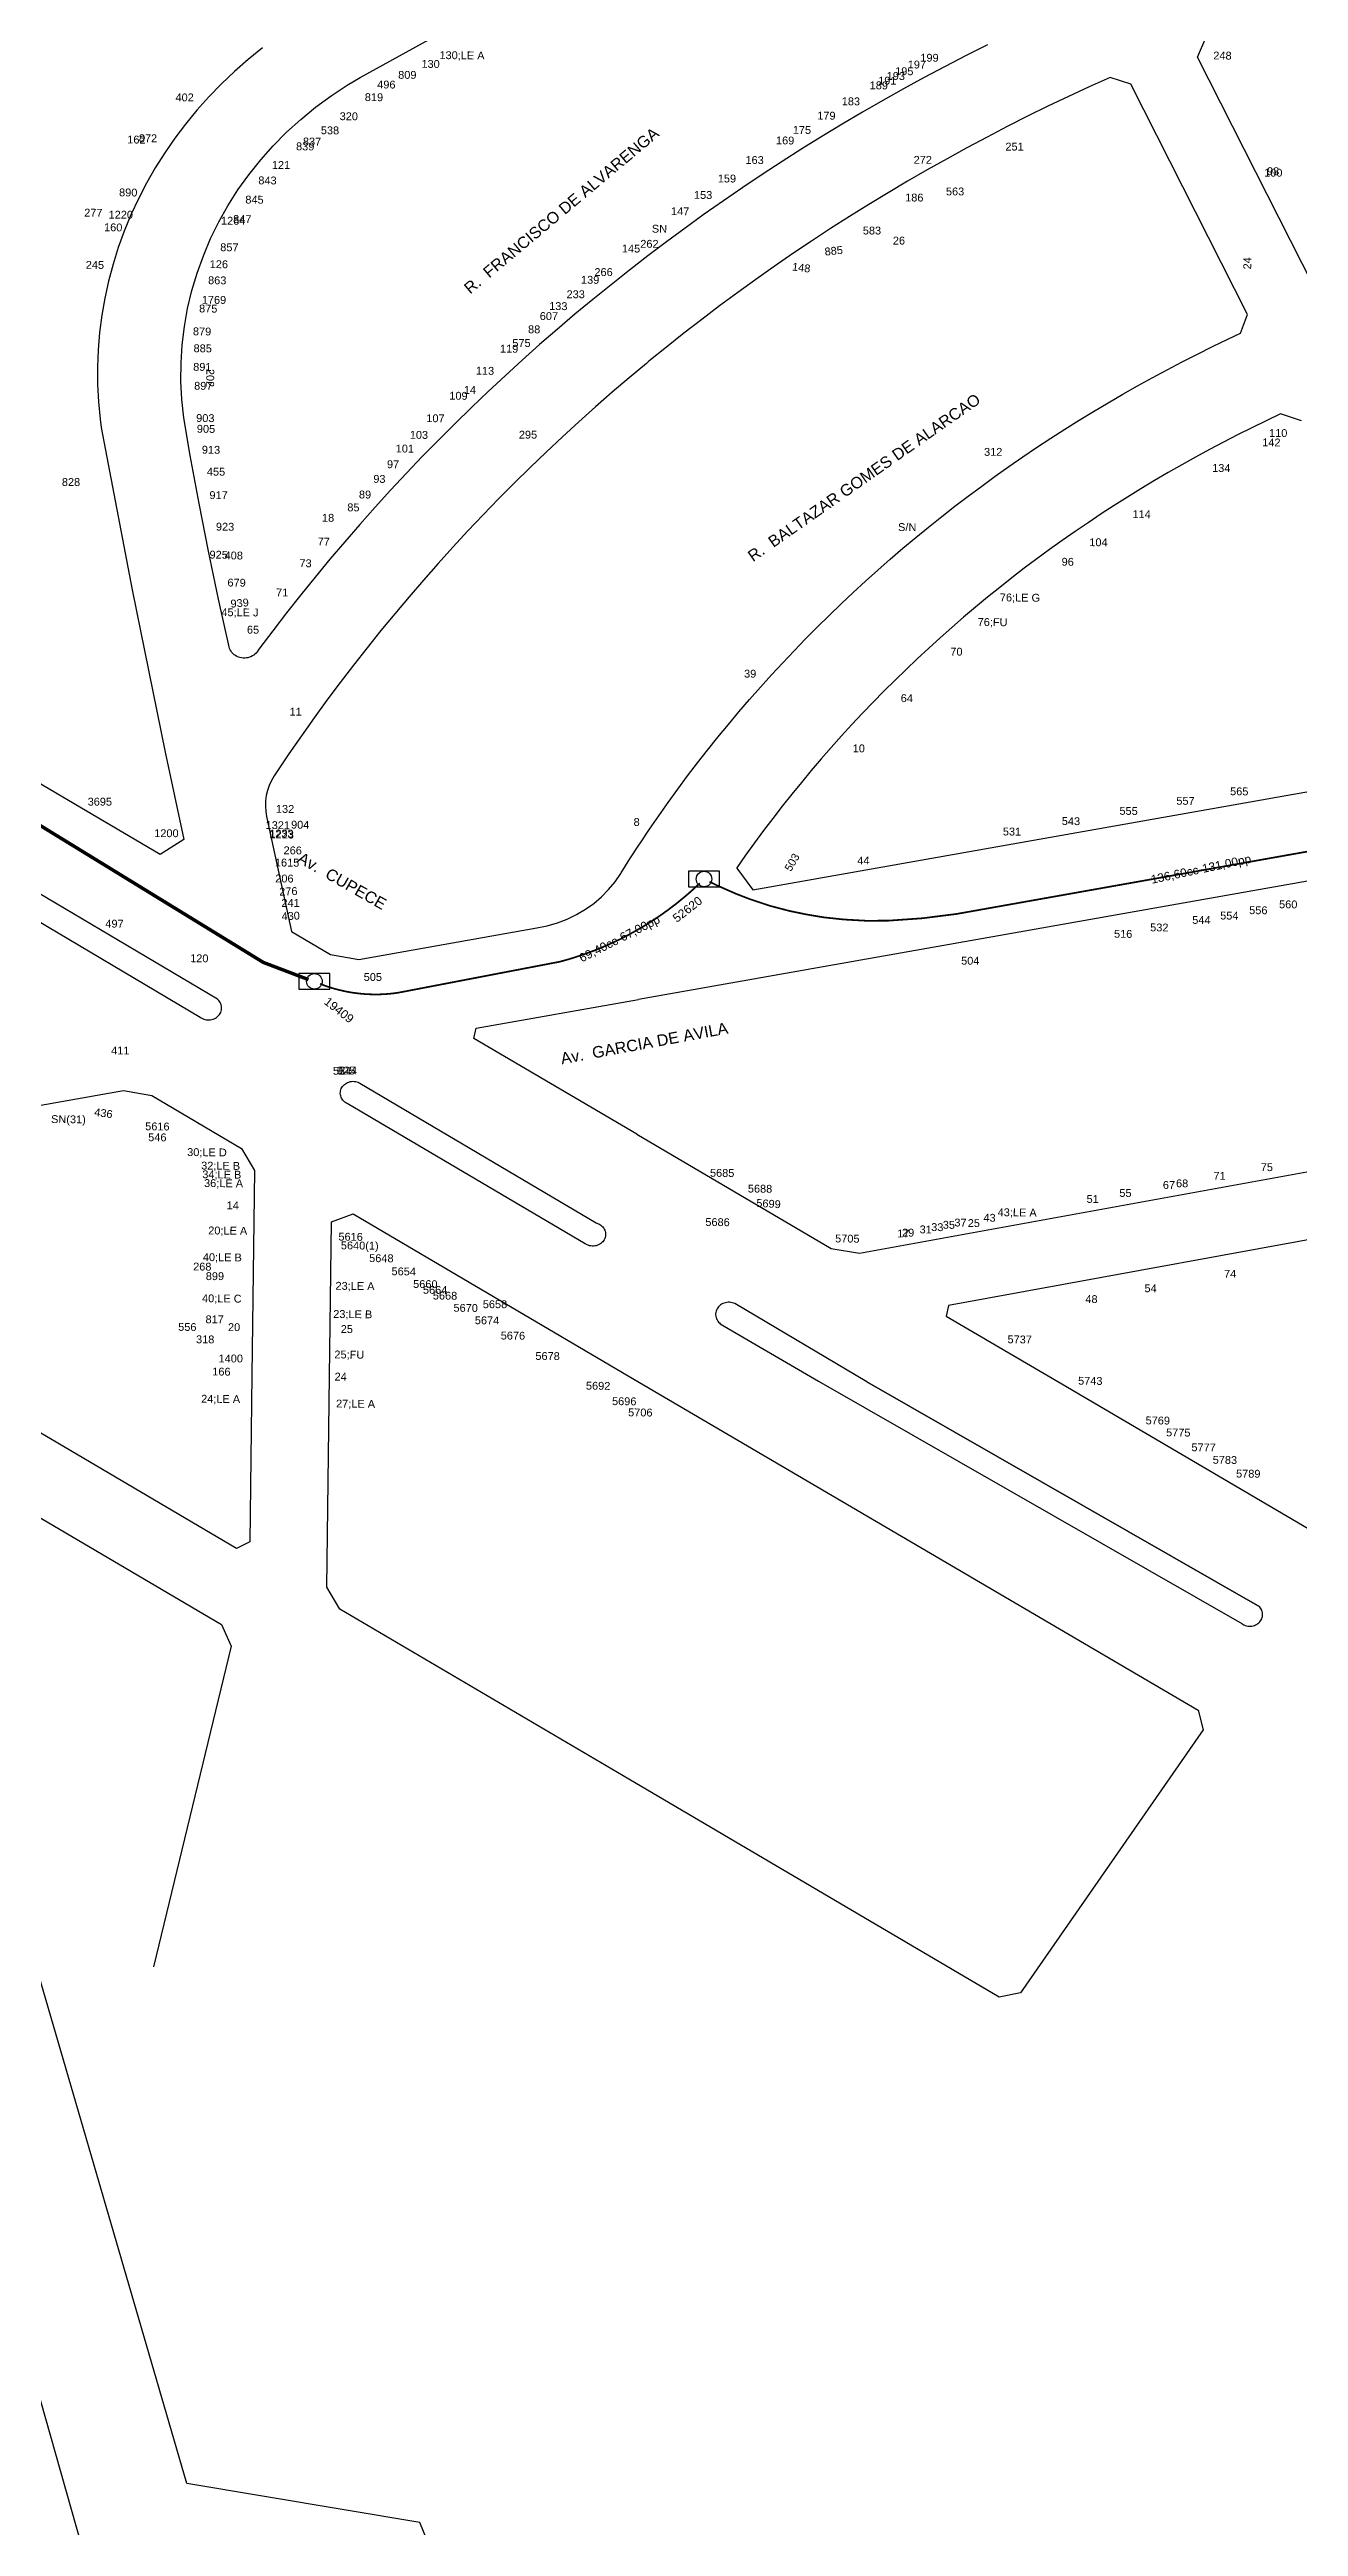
# Model space of a CAD drawing. Header units: millimetres. Extents: x -46.6554 to -46.6319, y -23.689 to -23.6746.
# Drawn here: x -46.637729 to -46.635757, y -23.684082 to -23.680172 of the extents above; entities that cross this region are included whole.
import ezdxf

# ---------------------------------------------------------------- set-up
doc = ezdxf.new("R2010")
doc.units = ezdxf.units.MM
for name, color, linetype in [('building_parcel_Line', 7, 'Continuous'), ('Duct_Bank_label', 7, 'Continuous'), ('Line_of_Ducts', 7, 'Continuous'), ('Lot_label', 7, 'Continuous'), ('Manhole', 7, 'Continuous'), ('Manhole_label', 7, 'Continuous'), ('Street_label', 7, 'Continuous')]:
    doc.layers.add(name, color=color, linetype=linetype)
doc.styles.get("Standard").update_dxf_attribs({"font": 'arial.ttf', "height": 1.006})

# ---------------------------------------------------------------- blocks, each defined once
blk = doc.blocks.new('MANHOLE_USA')
at = {"color": 0, "linetype": 'ByBlock'}
for p, q in [((1.82, 0.91), (-1.82, 0.91)), ((-1.82, 0.91), (-1.82, -0.91)), ((1.82, -0.91), (1.82, 0.91)), ((-1.82, -0.91), (1.82, -0.91))]:
    blk.add_line(p, q, dxfattribs=at)
blk.add_circle((0, 0), 0.908, dxfattribs=at)

msp = doc.modelspace()

# ---------------------------------------------------------------- linework, layer by layer
at = {"layer": 'building_parcel_Line', "color": 7, "linetype": 'Continuous', "transparency": 33554687}
for points in [[(-46.6362482, -23.6801643), (-46.6362817, -23.6801811), (-46.6363149, -23.6801983), (-46.6363479, -23.6802159), (-46.6363807, -23.6802338), (-46.6364132, -23.6802521), (-46.6364455, -23.6802707), (-46.6364776, -23.6802897), (-46.6365094, -23.680309), (-46.636541, -23.6803286), (-46.6365724, -23.6803486), (-46.6366035, -23.6803689), (-46.6366343, -23.6803896), (-46.6366649, -23.6804105), (-46.6366952, -23.6804318), (-46.6367252, -23.6804535), (-46.6367549, -23.6804754), (-46.6367842, -23.6804975), (-46.6368134, -23.6805201), (-46.6368423, -23.680543), (-46.636871, -23.6805662), (-46.6368993, -23.6805897), (-46.6369273, -23.6806135), (-46.636955, -23.6806376), (-46.6369824, -23.680662), (-46.6370095, -23.6806867), (-46.6370363, -23.6807117), (-46.6370628, -23.6807369), (-46.6370889, -23.6807625), (-46.6371147, -23.6807883), (-46.6371402, -23.6808144), (-46.6371654, -23.6808408), (-46.6371902, -23.6808674), (-46.6372147, -23.6808943), (-46.6372389, -23.6809215), (-46.6372627, -23.6809489), (-46.6372861, -23.6809765), (-46.6373092, -23.6810045), (-46.637332, -23.6810326), (-46.6373544, -23.681061), (-46.6373764, -23.6810897), (-46.6373981, -23.6811186), (-46.6374011, -23.6811226), (-46.6374026, -23.6811245), (-46.6374044, -23.6811262), (-46.6374063, -23.6811278), (-46.6374084, -23.6811291), (-46.6374107, -23.6811303), (-46.6374131, -23.6811312), (-46.6374155, -23.6811319), (-46.637418, -23.6811323), (-46.6374206, -23.6811325), (-46.6374232, -23.6811324), (-46.6374257, -23.6811321), (-46.6374282, -23.6811316), (-46.6374306, -23.6811308), (-46.6374329, -23.6811298), (-46.6374351, -23.6811286), (-46.6374372, -23.6811272), (-46.6374391, -23.6811255), (-46.6374407, -23.6811238), (-46.6374422, -23.6811218), (-46.6374434, -23.6811197), (-46.6374444, -23.6811176), (-46.6374452, -23.6811153), (-46.6374453, -23.6811146), (-46.6374621, -23.6810394), (-46.6374778, -23.6809639), (-46.6374926, -23.6808884), (-46.6375065, -23.6808127), (-46.6375167, -23.6807531), (-46.6375198, -23.6807243), (-46.6375213, -23.6806955), (-46.6375211, -23.6806666), (-46.6375192, -23.6806378), (-46.6375158, -23.6806091), (-46.6375107, -23.6805806), (-46.637504, -23.6805524), (-46.6374957, -23.6805246), (-46.6374858, -23.6804972), (-46.6374744, -23.6804703), (-46.6374615, -23.680444), (-46.6374471, -23.6804183), (-46.6374312, -23.6803934), (-46.637414, -23.6803693), (-46.6373954, -23.680346), (-46.6373755, -23.6803237), (-46.6373544, -23.6803024), (-46.6373321, -23.6802821), (-46.6373087, -23.6802629), (-46.6372842, -23.6802449), (-46.6372587, -23.680228), (-46.6372381, -23.6802157), (-46.6368704, -23.6800129)], [(-46.6357326, -23.6805457), (-46.6359164, -23.6801836), (-46.6359036, -23.6801532)], [(-46.6373926, -23.6801693), (-46.637415, -23.6801874), (-46.6374365, -23.6802063), (-46.6374572, -23.6802259), (-46.6374771, -23.6802464), (-46.637496, -23.6802675), (-46.6375139, -23.6802894), (-46.6375309, -23.6803119), (-46.6375469, -23.680335), (-46.6375618, -23.6803587), (-46.6375757, -23.6803829), (-46.6375884, -23.6804077), (-46.6376001, -23.6804329), (-46.6376107, -23.6804585), (-46.6376201, -23.6804845), (-46.6376284, -23.6805108), (-46.6376354, -23.6805374), (-46.6376414, -23.6805643), (-46.6376461, -23.6805913), (-46.6376496, -23.6806185), (-46.6376519, -23.6806459), (-46.637653, -23.6806732), (-46.6376529, -23.6807006), (-46.6376516, -23.680728), (-46.637649, -23.6807553), (-46.6376474, -23.6807682), (-46.6375985, -23.6810248), (-46.6375464, -23.6812809), (-46.6375169, -23.6814189), (-46.6375541, -23.6814424), (-46.6379236, -23.6812253)], [(-46.6373861, -23.6813827), (-46.6373467, -23.6815642), (-46.637285, -23.6816004), (-46.6372402, -23.6816083), (-46.6369592, -23.6815586), (-46.6369429, -23.6815552), (-46.636927, -23.6815505), (-46.6369116, -23.6815445), (-46.6368968, -23.6815374), (-46.6368828, -23.6815291), (-46.6368696, -23.6815197), (-46.6368573, -23.6815093), (-46.6368461, -23.6814979), (-46.636836, -23.6814856), (-46.6368271, -23.6814726), (-46.6368263, -23.6814713), (-46.6368125, -23.6814496), (-46.6367985, -23.681428), (-46.6367958, -23.681424), (-46.6367814, -23.6814026), (-46.6367668, -23.6813814), (-46.6367519, -23.6813603), (-46.6367368, -23.6813394), (-46.6367214, -23.6813186), (-46.6367057, -23.6812981), (-46.6366898, -23.6812777), (-46.6366736, -23.6812574), (-46.6366571, -23.6812374), (-46.6366404, -23.6812175), (-46.6366235, -23.6811978), (-46.6366063, -23.6811783), (-46.6365889, -23.6811589), (-46.6365712, -23.6811398), (-46.6365533, -23.6811208), (-46.6365351, -23.6811021), (-46.6365167, -23.6810835), (-46.6364981, -23.6810651), (-46.6364792, -23.681047), (-46.6364601, -23.681029), (-46.6364408, -23.6810112), (-46.6364213, -23.6809937), (-46.6364015, -23.6809763), (-46.6363815, -23.6809592), (-46.6363613, -23.6809423), (-46.6363409, -23.6809256), (-46.6363203, -23.6809091), (-46.6362995, -23.6808929), (-46.6362785, -23.6808769), (-46.6362572, -23.680861), (-46.6362358, -23.6808455), (-46.6362142, -23.6808301), (-46.6361924, -23.680815), (-46.6361704, -23.6808001), (-46.6361482, -23.6807855), (-46.6361258, -23.6807711), (-46.6361033, -23.6807569), (-46.6360805, -23.680743), (-46.6360576, -23.6807294), (-46.6360346, -23.6807159), (-46.6360113, -23.6807028), (-46.6359879, -23.6806898), (-46.6359643, -23.6806772), (-46.6359406, -23.6806647), (-46.6359167, -23.6806526), (-46.6358927, -23.6806407), (-46.6358685, -23.680629), (-46.6358486, -23.6806196), (-46.6358374, -23.6805899), (-46.6360217, -23.6802265), (-46.6360546, -23.6802157), (-46.6360874, -23.6802306), (-46.6361201, -23.6802457), (-46.6361526, -23.6802613), (-46.6361849, -23.6802771), (-46.636217, -23.6802934), (-46.6362488, -23.6803099), (-46.6362805, -23.6803268), (-46.6363119, -23.6803441), (-46.6363432, -23.6803617), (-46.6363742, -23.6803796), (-46.636405, -23.6803978), (-46.6364355, -23.6804164), (-46.6364658, -23.6804353), (-46.6364959, -23.6804545), (-46.6365257, -23.6804741), (-46.6365552, -23.6804939), (-46.6365846, -23.6805141), (-46.6366136, -23.6805346), (-46.6366424, -23.6805554), (-46.636671, -23.6805765), (-46.6366992, -23.6805979), (-46.6367272, -23.6806196), (-46.6367549, -23.6806416), (-46.6367824, -23.6806639), (-46.6367864, -23.6806672), (-46.6368135, -23.6806899), (-46.6368403, -23.6807128), (-46.6368668, -23.680736), (-46.6368931, -23.6807595), (-46.636919, -23.6807833), (-46.6369446, -23.6808073), (-46.63697, -23.6808317), (-46.636995, -23.6808563), (-46.6370197, -23.6808811), (-46.6370441, -23.6809063), (-46.6370682, -23.6809316), (-46.6370919, -23.6809573), (-46.6371154, -23.6809832), (-46.6371385, -23.6810093), (-46.6371612, -23.6810357), (-46.6371837, -23.6810624), (-46.6372057, -23.6810892), (-46.6372275, -23.6811163), (-46.6372489, -23.6811437), (-46.63727, -23.6811712), (-46.6372907, -23.681199), (-46.637311, -23.681227), (-46.637331, -23.6812553), (-46.6373507, -23.6812837), (-46.63737, -23.6813123), (-46.6373739, -23.6813183), (-46.6373783, -23.6813257), (-46.6373819, -23.6813334), (-46.6373847, -23.6813414), (-46.6373866, -23.6813496), (-46.6373878, -23.681358), (-46.637388, -23.6813664), (-46.6373875, -23.6813748), (-46.6373861, -23.6813827)], [(-46.6357523, -23.6807577), (-46.6357856, -23.6807471), (-46.6358082, -23.6807578), (-46.6358308, -23.6807688), (-46.6358531, -23.68078), (-46.6358754, -23.6807915), (-46.6358975, -23.6808031), (-46.6359194, -23.6808151), (-46.6359412, -23.6808272), (-46.6359629, -23.6808396), (-46.6359843, -23.6808522), (-46.6360057, -23.6808651), (-46.6360268, -23.6808782), (-46.6360478, -23.6808915), (-46.6360686, -23.680905), (-46.6360893, -23.6809187), (-46.6361098, -23.6809327), (-46.6361301, -23.6809469), (-46.6361502, -23.6809613), (-46.6361701, -23.6809759), (-46.6361899, -23.6809907), (-46.6362094, -23.6810058), (-46.6362288, -23.681021), (-46.636248, -23.6810365), (-46.6362669, -23.6810522), (-46.6362857, -23.681068), (-46.6363043, -23.6810841), (-46.6363227, -23.6811003), (-46.6363408, -23.6811168), (-46.6363588, -23.6811335), (-46.6363765, -23.6811503), (-46.636394, -23.6811673), (-46.6364114, -23.6811845), (-46.6364284, -23.681202), (-46.6364453, -23.6812195), (-46.636462, -23.6812373), (-46.6364784, -23.6812552), (-46.6364946, -23.6812734), (-46.6365106, -23.6812917), (-46.6365263, -23.6813101), (-46.6365418, -23.6813287), (-46.6365571, -23.6813475), (-46.6365721, -23.6813665), (-46.6365869, -23.6813856), (-46.6366014, -23.6814049), (-46.6366157, -23.6814243), (-46.6366298, -23.6814439), (-46.6366436, -23.6814636), (-46.6366438, -23.681464), (-46.6366185, -23.6814983), (-46.6355688, -23.6813125)], [(-46.6368015, -23.6818843), (-46.6364948, -23.6820644), (-46.6364501, -23.6820722), (-46.6355763, -23.6819128), (-46.634694, -23.6817518), (-46.6346658, -23.6817252), (-46.6345885, -23.6813048), (-46.6346085, -23.6812868), (-46.6355705, -23.681454), (-46.6367989, -23.6816714)], [(-46.6374909, -23.6816993), (-46.6374891, -23.6817005), (-46.6374873, -23.6817015), (-46.6374853, -23.6817024), (-46.6374833, -23.681703), (-46.6374812, -23.6817035), (-46.637479, -23.6817037), (-46.6374769, -23.6817037), (-46.6374747, -23.6817035), (-46.6374726, -23.6817031), (-46.6374706, -23.6817026), (-46.6374686, -23.6817018), (-46.6374667, -23.6817008), (-46.6374649, -23.6816997), (-46.6374633, -23.6816984), (-46.6374618, -23.6816969), (-46.6374605, -23.6816953), (-46.6374594, -23.6816936), (-46.6374585, -23.6816918), (-46.6374578, -23.6816899), (-46.6374574, -23.681688), (-46.6374571, -23.681686), (-46.6374571, -23.681684), (-46.6374573, -23.681682), (-46.6374577, -23.6816801), (-46.6374583, -23.6816782), (-46.6374592, -23.6816764), (-46.6374602, -23.6816746), (-46.6374615, -23.681673), (-46.6374629, -23.6816715), (-46.6374635, -23.681671), (-46.638061, -23.6813176)], [(-46.6380799, -23.6813502), (-46.6374909, -23.6816993)], [(-46.6368015, -23.6818843), (-46.6370588, -23.6817332), (-46.6370554, -23.6817168), (-46.6367989, -23.6816714)], [(-46.6372591, -23.6818358), (-46.6372609, -23.6818348), (-46.6372626, -23.6818336), (-46.6372642, -23.6818322), (-46.6372655, -23.6818307), (-46.6372667, -23.6818291), (-46.6372677, -23.6818274), (-46.6372685, -23.6818256), (-46.6372691, -23.6818237), (-46.6372695, -23.6818218), (-46.6372697, -23.6818198), (-46.6372696, -23.6818179), (-46.6372693, -23.681816), (-46.6372688, -23.6818141), (-46.6372681, -23.6818122), (-46.6372672, -23.6818104), (-46.6372661, -23.6818088), (-46.6372648, -23.6818072), (-46.6372633, -23.6818058), (-46.6372617, -23.6818046), (-46.63726, -23.6818035), (-46.6372581, -23.6818025), (-46.6372561, -23.6818018), (-46.6372541, -23.6818012), (-46.637252, -23.6818009), (-46.6372499, -23.6818007), (-46.6372478, -23.6818008), (-46.6372457, -23.6818011), (-46.6372436, -23.6818015), (-46.6372416, -23.6818022), (-46.6372397, -23.681803), (-46.637239, -23.6818034), (-46.6368656, -23.6820243), (-46.6368636, -23.682025), (-46.6368617, -23.6820258), (-46.6368599, -23.6820267), (-46.6368582, -23.6820279), (-46.6368566, -23.6820292), (-46.6368552, -23.6820306), (-46.636854, -23.6820322), (-46.6368529, -23.6820339), (-46.6368521, -23.6820357), (-46.6368514, -23.6820375), (-46.636851, -23.6820394), (-46.6368508, -23.6820414), (-46.6368508, -23.6820433), (-46.636851, -23.6820452), (-46.6368515, -23.6820471), (-46.6368521, -23.682049), (-46.636853, -23.6820508), (-46.6368541, -23.6820524), (-46.6368553, -23.682054), (-46.6368567, -23.6820554), (-46.6368583, -23.6820567), (-46.63686, -23.6820579), (-46.6368619, -23.6820588), (-46.6368638, -23.6820596), (-46.6368658, -23.6820602), (-46.6368679, -23.6820606), (-46.63687, -23.6820608), (-46.6368721, -23.6820608), (-46.6368742, -23.6820606), (-46.6368762, -23.6820602), (-46.6368782, -23.6820596), (-46.6368802, -23.6820588), (-46.636882, -23.6820578), (-46.6368831, -23.6820571), (-46.6372591, -23.6818358)], [(-46.6379069, -23.6822595), (-46.6382464, -23.6820596), (-46.6382499, -23.682037), (-46.638253, -23.6820144), (-46.6382559, -23.6819918), (-46.6382585, -23.6819691), (-46.6382609, -23.6819464), (-46.6382613, -23.6819417), (-46.6382502, -23.6819282), (-46.637612, -23.6818153), (-46.6375673, -23.6818232), (-46.6374255, -23.6819066), (-46.6374052, -23.6819413), (-46.6374092, -23.6822647), (-46.6374125, -23.6825277), (-46.6374334, -23.6825381), (-46.6379069, -23.6822595)], [(-46.6347751, -23.6822925), (-46.6346985, -23.6818823), (-46.6347184, -23.6818645), (-46.6355776, -23.6820212), (-46.6363096, -23.6821547), (-46.636313, -23.6821712), (-46.6361308, -23.6822782), (-46.6355848, -23.6825989), (-46.6349266, -23.6829854), (-46.6349018, -23.6829753), (-46.6347751, -23.6822925)], [(-46.6372867, -23.682266), (-46.6372836, -23.6820223), (-46.6372496, -23.6820101), (-46.6368061, -23.6822711), (-46.6359152, -23.6827937), (-46.6359077, -23.6828248), (-46.6361958, -23.6832399), (-46.6362296, -23.6832467), (-46.6368142, -23.6829026), (-46.6372704, -23.6826341), (-46.6372908, -23.6825993), (-46.6372867, -23.682266)], [(-46.6364387, -23.682275), (-46.6366469, -23.6821517), (-46.6366489, -23.6821509), (-46.6366509, -23.6821502), (-46.6366531, -23.6821498), (-46.6366552, -23.6821496), (-46.6366574, -23.6821496), (-46.6366596, -23.6821498), (-46.6366617, -23.6821502), (-46.6366638, -23.6821508), (-46.6366658, -23.6821516), (-46.6366677, -23.6821526), (-46.6366695, -23.6821538), (-46.6366711, -23.6821551), (-46.6366725, -23.6821566), (-46.6366738, -23.6821582), (-46.6366749, -23.6821599), (-46.6366758, -23.6821618), (-46.6366765, -23.6821637), (-46.636677, -23.6821656), (-46.6366772, -23.6821676), (-46.6366772, -23.6821696), (-46.636677, -23.6821716), (-46.6366766, -23.6821736), (-46.6366759, -23.6821755), (-46.636675, -23.6821774), (-46.6366739, -23.6821791), (-46.6366727, -23.6821807), (-46.6366712, -23.6821822), (-46.6366699, -23.6821833), (-46.636515, -23.6822742), (-46.6358466, -23.6826568), (-46.6358449, -23.6826579), (-46.6358431, -23.6826589), (-46.6358411, -23.6826597), (-46.6358391, -23.6826603), (-46.6358371, -23.6826607), (-46.635835, -23.6826609), (-46.6358329, -23.6826609), (-46.6358308, -23.6826607), (-46.6358287, -23.6826603), (-46.6358267, -23.6826598), (-46.6358247, -23.682659), (-46.6358229, -23.682658), (-46.6358212, -23.6826569), (-46.6358196, -23.6826556), (-46.6358182, -23.6826541), (-46.635817, -23.6826526), (-46.6358159, -23.6826509), (-46.635815, -23.6826491), (-46.6358144, -23.6826473), (-46.6358139, -23.6826454), (-46.6358137, -23.6826434), (-46.6358137, -23.6826415), (-46.6358139, -23.6826396), (-46.6358143, -23.6826376), (-46.635815, -23.6826358), (-46.6358158, -23.682634), (-46.6358169, -23.6826323), (-46.6358181, -23.6826308), (-46.6358183, -23.6826305), (-46.6364387, -23.682275), (-46.6358183, -23.6826305)], [(-46.6376199, -23.6843174), (-46.6382037, -23.6822563), (-46.6381857, -23.6822293), (-46.6381386, -23.682257), (-46.6374572, -23.6826581), (-46.6374419, -23.6826923), (-46.6375648, -23.6831989)], [(-46.636837, -23.6848289), (-46.6371444, -23.684076), (-46.6375121, -23.6840142), (-46.6379333, -23.6825686)]]:
    msp.add_lwpolyline(points, dxfattribs=at)
at = {"layer": 'Line_of_Ducts', "color": 4, "linetype": 'Continuous', "transparency": 33554687}
for points, const_width in [([(-46.6382207, -23.6811039), (-46.6373911, -23.681613), (-46.6373199, -23.6816401)], 0.00000549), ([(-46.635524, -23.681399), (-46.6362971, -23.6815365), (-46.6363511, -23.6815433), (-46.6364039, -23.681547), (-46.6364396, -23.6815472), (-46.6364749, -23.6815452), (-46.6365067, -23.6815418), (-46.6365345, -23.6815371), (-46.6365602, -23.6815318), (-46.6365904, -23.6815239), (-46.6366228, -23.6815132), (-46.6366451, -23.6815046), (-46.6366752, -23.6814913), (-46.6366868, -23.6814856)], 0.00000273), ([(-46.6373017, -23.6816467), (-46.6373005, -23.6816472), (-46.6372976, -23.6816483), (-46.637295, -23.6816493), (-46.6372928, -23.6816501), (-46.6372899, -23.6816511), (-46.6372866, -23.6816521), (-46.637282, -23.6816536), (-46.6372793, -23.6816544), (-46.6372755, -23.6816554), (-46.6372711, -23.6816566), (-46.6372662, -23.6816576), (-46.6372627, -23.6816585), (-46.6372581, -23.6816594), (-46.6372525, -23.6816604), (-46.6372471, -23.6816612), (-46.6372358, -23.6816625), (-46.6372269, -23.6816632), (-46.6372166, -23.6816635), (-46.6372067, -23.6816634), (-46.6371985, -23.681663), (-46.6371919, -23.6816625), (-46.6371842, -23.6816616), (-46.6371767, -23.6816605), (-46.6369234, -23.6816119), (-46.6369106, -23.6816084), (-46.6369021, -23.6816058), (-46.6368998, -23.6816051), (-46.6368896, -23.6816017), (-46.6368807, -23.6815986), (-46.6368753, -23.6815966), (-46.6368687, -23.6815942), (-46.6368637, -23.6815921), (-46.6368593, -23.6815904), (-46.6368543, -23.6815883), (-46.6368474, -23.6815853), (-46.6368409, -23.6815824), (-46.636836, -23.6815801), (-46.636829, -23.6815768), (-46.6368227, -23.6815736), (-46.6368159, -23.6815701), (-46.6368103, -23.681567), (-46.6368047, -23.6815639), (-46.6367981, -23.6815601), (-46.6367946, -23.6815581), (-46.6367894, -23.681555), (-46.6367847, -23.681552), (-46.6367808, -23.6815496), (-46.6367761, -23.6815466), (-46.6367717, -23.6815437), (-46.6367638, -23.6815383), (-46.6367609, -23.6815363), (-46.6367581, -23.6815342), (-46.6367531, -23.6815307), (-46.6367473, -23.6815263), (-46.6367436, -23.6815235), (-46.6367394, -23.6815203), (-46.6367346, -23.6815164), (-46.6367323, -23.6815145), (-46.6367241, -23.6815077), (-46.6367214, -23.6815054), (-46.6367183, -23.6815027), (-46.6367148, -23.6814996), (-46.6367118, -23.6814969), (-46.6367091, -23.6814944), (-46.6367055, -23.681491), (-46.6367022, -23.6814879)], 0.00000273)]:
    msp.add_lwpolyline(points, dxfattribs=dict(at, const_width=const_width))

# ---------------------------------------------------------------- block references
at = {"layer": 'Manhole', "color": 4, "transparency": 33554687, "xscale": 1.352373611542121e-05, "yscale": 1.352373611542121e-05, "zscale": 1.352373611542121e-05}
for p in [(-46.6366955, -23.6814813), (-46.6373106, -23.6816429)]:
    msp.add_blockref('MANHOLE_USA', p, dxfattribs=at)

# ---------------------------------------------------------------- texts
at = {"layer": 'Duct_Bank_label', "color": 4, "char_height": 0.000013472, "attachment_point": 2}
for s, insert, rotation in [('136,60cc-131,00pp', (-46.6359124, -23.6814589), 12), ('69,40cc-67,00pp', (-46.6368321, -23.6815693), 27)]:
    msp.add_mtext(s, dxfattribs=dict(at, insert=insert, rotation=rotation))
at = {"layer": 'Lot_label', "color": 6, "attachment_point": 2}
for s, insert, char_height, rotation in [('130', (-46.6371271, -23.6801883), 0.00001239, 359.4), ('130;LE A', (-46.6370775, -23.6801747), 0.00001239, 359.4), ('195', (-46.6363793, -23.6801998), 0.00001239, 359.4), ('197', (-46.6363594, -23.6801892), 0.00001239, 359.4), ('199', (-46.6363395, -23.6801785), 0.00001239, 359.4), ('248', (-46.635877, -23.6801751), 0.00001239, 359.4), ('496', (-46.6371969, -23.6802208), 0.00001239, 359.4), ('189', (-46.6364195, -23.6802221), 0.00001239, 359.4), ('191', (-46.6364061, -23.6802147), 0.00001239, 359.4), ('193', (-46.6363927, -23.6802073), 0.00001239, 359.4), ('320', (-46.6372562, -23.6802709), 0.00001239, 359.4), ('819', (-46.6372165, -23.6802408), 0.00001239, 359.4), ('179', (-46.6365023, -23.6802699), 0.00001239, 359.4), ('183', (-46.6364636, -23.6802473), 0.00001239, 359.4), ('162', (-46.6375915, -23.6803077), 0.00001239, 359.4), ('872', (-46.6375732, -23.6803056), 0.00001239, 359.4), ('837', (-46.6373142, -23.6803108), 0.00001239, 359.4), ('538', (-46.6372859, -23.6802931), 0.00001239, 359.4), ('169', (-46.6365674, -23.6803091), 0.00001239, 359.4), ('175', (-46.6365409, -23.6802925), 0.00001239, 359.4), ('121', (-46.6373632, -23.6803478), 0.00001239, 359.4), ('839', (-46.637325, -23.6803185), 0.00001239, 359.4), ('163', (-46.6366156, -23.68034), 0.00001239, 359.4), ('890', (-46.6376044, -23.6803912), 0.00001239, 359.4), ('843', (-46.6373846, -23.6803722), 0.00001239, 359.4), ('153', (-46.6366969, -23.6803951), 0.00001239, 359.4), ('159', (-46.6366593, -23.6803692), 0.00001239, 359.4), ('98', (-46.6357971, -23.6803576), 0.00001239, 359.4), ('277', (-46.6376595, -23.6804232), 0.00001239, 359.4), ('847', (-46.6374244, -23.6804332), 0.00001239, 359.4), ('845', (-46.6374051, -23.6804026), 0.00001239, 359.4), ('147', (-46.6367331, -23.6804208), 0.00001239, 359.4), ('186', (-46.6363635, -23.6803992), 0.00001239, 359.4), ('160', (-46.6376281, -23.6804463), 0.00001239, 359.4), ('1264', (-46.6374387, -23.6804359), 0.00001239, 359.4), ('SN', (-46.6367658, -23.6804485), 0.00001239, 359.4), ('245', (-46.637657, -23.6805056), 0.00001239, 359.4), ('126', (-46.6374613, -23.6805045), 0.00001239, 359.4), ('857', (-46.6374447, -23.6804778), 0.00001239, 359.4), ('145', (-46.6368106, -23.6804797), 0.00001239, 359.4), ('148', (-46.6365412, -23.6805099), 0.00001239, 352.9), ('885', (-46.6364914, -23.6804833), 0.00001239, 6), ('24', (-46.6358441, -23.6805092), 0.00001239, 89.3), ('863', (-46.6374639, -23.6805299), 0.00001239, 359.4), ('139', (-46.6368752, -23.6805291), 0.00001239, 359.4), ('875', (-46.6374781, -23.6805745), 0.00001239, 359.4), ('607', (-46.6369403, -23.6805864), 0.00001239, 359.4), ('133', (-46.6369255, -23.6805706), 0.00001239, 359.4), ('879', (-46.6374878, -23.6806106), 0.00001239, 359.4), ('88', (-46.6369636, -23.6806073), 0.00001239, 359.4), ('891', (-46.6374874, -23.6806666), 0.00001239, 359.4), ('885', (-46.6374868, -23.6806373), 0.00001239, 359.4), ('119', (-46.6370031, -23.6806379), 0.00001239, 359.4), ('897', (-46.6374859, -23.6806965), 0.00001239, 359.4), ('202', (-46.6374688, -23.6806904), 0.00001239, 269.3), ('113', (-46.6370412, -23.6806727), 0.00001239, 359.4), ('903', (-46.6374827, -23.6807474), 0.00001239, 359.4), ('107', (-46.6371194, -23.6807477), 0.00001239, 359.4), ('109', (-46.6370831, -23.6807122), 0.00001239, 359.4), ('905', (-46.6374816, -23.6807644), 0.00001239, 359.4), ('103', (-46.6371455, -23.6807739), 0.00001239, 359.4), ('142', (-46.6357998, -23.6807858), 0.00001239, 359.4), ('913', (-46.6374737, -23.6807974), 0.00001239, 359.4), ('97', (-46.6371863, -23.6808203), 0.00001239, 359.4), ('101', (-46.6371677, -23.6807955), 0.00001239, 359.4), ('455', (-46.6374658, -23.680832), 0.00001239, 359.4), ('93', (-46.6372079, -23.6808434), 0.00001239, 359.4), ('134', (-46.6358789, -23.6808262), 0.00001239, 359.4), ('917', (-46.6374618, -23.6808691), 0.00001239, 359.4), ('85', (-46.6372489, -23.6808884), 0.00001239, 359.4), ('89', (-46.6372306, -23.6808681), 0.00001239, 359.4), ('114', (-46.6360046, -23.6808991), 0.00001239, 359.4), ('923', (-46.6374515, -23.6809189), 0.00001239, 359.4), ('77', (-46.6372958, -23.6809424), 0.00001239, 359.4), ('18', (-46.6372889, -23.6809048), 0.00001239, 359.4), ('925', (-46.6374616, -23.6809631), 0.00001239, 359.4), ('408', (-46.6374378, -23.6809643), 0.00001239, 359.4), ('73', (-46.6373245, -23.6809766), 0.00001239, 359.4), ('96', (-46.6361213, -23.6809743), 0.00001239, 359.4), ('104', (-46.6360728, -23.6809435), 0.00001239, 359.4), ('679', (-46.6374333, -23.6810072), 0.00001239, 359.4), ('45;LE J', (-46.637428, -23.6810541), 0.00001239, 359.4), ('939', (-46.6374291, -23.6810394), 0.00001239, 4.8), ('71', (-46.6373614, -23.6810227), 0.00001239, 359.4), ('76;LE G', (-46.6361967, -23.6810308), 0.00001239, 359.4), ('65', (-46.6374074, -23.6810815), 0.00001239, 359.4), ('76;FU', (-46.6362399, -23.6810695), 0.00001239, 359.4), ('70', (-46.636297, -23.6811161), 0.00001239, 359.4), ('39', (-46.6366226, -23.6811509), 0.00001239, 359.4), ('64', (-46.6363753, -23.6811896), 0.00001239, 359.4), ('10', (-46.6364511, -23.6812688), 0.00001239, 359.4), ('132', (-46.6373568, -23.6813644), 0.00001239, 359.4), ('555', (-46.6360252, -23.6813676), 0.00001239, 359.4), ('557', (-46.6359354, -23.6813517), 0.00001239, 359.4), ('565', (-46.6358505, -23.6813367), 0.00001239, 359.4), ('1321', (-46.6373683, -23.6813901), 0.00001239, 359.4), ('1233', (-46.6373627, -23.6814033), 0.00001239, 359.4), ('1223', (-46.6373621, -23.6814048), 0.00001239, 359.4), ('904', (-46.6373329, -23.6813894), 0.00001239, 359.4), ('8', (-46.6368018, -23.6813851), 0.0000124, 359.4), ('531', (-46.6362093, -23.6814002), 0.00001239, 359.4), ('543', (-46.6361162, -23.6813837), 0.00001239, 359.4), ('1615', (-46.6373536, -23.6814492), 0.00001239, 359.4), ('266', (-46.6373447, -23.6814299), 0.00001239, 359.4), ('503', (-46.6365619, -23.6814518), 0.00001239, 59.9), ('44', (-46.6364438, -23.6814459), 0.00001239, 359.4), ('206', (-46.6373578, -23.6814743), 0.00001239, 359.4), ('276', (-46.637352, -23.6814946), 0.00001239, 2.6), ('556', (-46.6358204, -23.6815244), 0.00001239, 359.4), ('560', (-46.6357732, -23.6815151), 0.00001239, 359.4), ('497', (-46.6376261, -23.6815456), 0.00001239, 359.4), ('430', (-46.6373483, -23.6815334), 0.00001239, 2.6), ('516', (-46.6360338, -23.6815617), 0.00001239, 359.4), ('532', (-46.6359767, -23.6815516), 0.00001239, 359.4), ('544', (-46.6359103, -23.6815398), 0.00001239, 359.4), ('554', (-46.6358662, -23.6815329), 0.00001239, 359.4), ('120', (-46.6374922, -23.6816003), 0.00001239, 359.4), ('SN(31)', (-46.6376988, -23.6818544), 0.00001239, 359.4), ('436', (-46.6376427, -23.6818448), 0.00001239, 352.2), ('5616', (-46.6375584, -23.6818657), 0.00001239, 359.4), ('546', (-46.6375584, -23.6818829), 0.00001239, 359.4), ('30;LE D', (-46.6374801, -23.6819065), 0.00001239, 359.4), ('32;LE B', (-46.6374585, -23.6819278), 0.00001239, 359.4), ('34;LE B', (-46.6374567, -23.6819416), 0.00001239, 359.4), ('36;LE A', (-46.6374539, -23.6819554), 0.00001239, 359.4), ('5685', (-46.6366668, -23.6819391), 0.00001239, 359.4), ('67', (-46.6359615, -23.6819582), 0.00001239, 359.4), ('68', (-46.6359407, -23.6819556), 0.00001239, 359.4), ('71', (-46.6358816, -23.6819437), 0.00001239, 359.4), ('75', (-46.6358069, -23.68193), 0.00001239, 359.4), ('14', (-46.6374394, -23.6819904), 0.00001239, 359.4), ('5688', (-46.636607, -23.681964), 0.00001239, 359.4), ('5699', (-46.6365933, -23.6819876), 0.00001239, 356.6), ('51', (-46.6360819, -23.6819802), 0.00001239, 359.4), ('55', (-46.6360302, -23.6819708), 0.00001239, 359.4), ('20;LE A', (-46.6374473, -23.6820302), 0.00001239, 359.4), ('5686', (-46.6366741, -23.6820168), 0.00001239, 359.4), ('17', (-46.6363809, -23.6820348), 0.00001239, 359.4), ('29', (-46.6363733, -23.6820334), 0.00001239, 359.4), ('31', (-46.6363455, -23.6820283), 0.00001239, 359.4), ('33', (-46.6363272, -23.6820247), 0.00001239, 359.4), ('35', (-46.6363089, -23.6820211), 0.00001239, 359.4), ('37', (-46.6362906, -23.6820175), 0.00001239, 359.4), ('25', (-46.6362695, -23.6820183), 0.00001239, 359.4), ('43', (-46.6362447, -23.6820099), 0.00001239, 359.4), ('43;LE A', (-46.6362011, -23.6820015), 0.00001239, 359.4), ('40;LE B', (-46.6374558, -23.6820723), 0.00001239, 359.4), ('5616', (-46.6372533, -23.6820399), 0.00001239, 359.4), ('5640(1)', (-46.6372389, -23.6820538), 0.00001239, 359.4), ('5648', (-46.6372048, -23.6820738), 0.00001239, 359.4), ('5705', (-46.6364692, -23.6820428), 0.00001239, 359.4), ('268', (-46.6374875, -23.682087), 0.00001239, 359.4), ('5654', (-46.6371695, -23.6820946), 0.00001239, 359.4), ('5660', (-46.6371354, -23.6821146), 0.00001239, 359.4), ('74', (-46.6358649, -23.6820984), 0.00001239, 359.4), ('40;LE C', (-46.6374566, -23.6821373), 0.00001239, 359.4), ('23;LE A', (-46.6372464, -23.6821176), 0.00001239, 359.4), ('5664', (-46.6371199, -23.6821238), 0.00001239, 359.4), ('5668', (-46.6371043, -23.6821329), 0.00001239, 359.4), ('5670', (-46.6370717, -23.6821522), 0.00001239, 359.4), ('48', (-46.6360838, -23.6821383), 0.00001239, 359.4), ('54', (-46.6359905, -23.6821213), 0.00001239, 359.4), ('556', (-46.6375111, -23.6821823), 0.00001239, 359.4), ('20', (-46.6374373, -23.6821826), 0.00001239, 359.4), ('23;LE B', (-46.63725, -23.6821621), 0.00001239, 359.4), ('25', (-46.6372593, -23.6821856), 0.00001239, 359.4), ('5674', (-46.637038, -23.6821719), 0.00001239, 359.4), ('318', (-46.6374829, -23.6822019), 0.00001239, 359.4), ('25;FU', (-46.6372554, -23.6822259), 0.00001239, 359.4), ('5676', (-46.6369971, -23.682196), 0.00001239, 359.4), ('5678', (-46.6369424, -23.6822282), 0.00001239, 359.4), ('5737', (-46.6361971, -23.682202), 0.00001239, 359.4), ('166', (-46.6374573, -23.6822528), 0.00001239, 359.4), ('24', (-46.637269, -23.6822608), 0.00001239, 359.4), ('5743', (-46.6360857, -23.6822674), 0.00001239, 359.4), ('24;LE A', (-46.6374585, -23.6822959), 0.00001239, 359.4), ('27;LE A', (-46.6372455, -23.6823035), 0.00001239, 359.4), ('5692', (-46.6368626, -23.6822752), 0.00001239, 359.4), ('5696', (-46.6368214, -23.6822996), 0.00001239, 359.4), ('5706', (-46.636796, -23.6823173), 0.00001239, 359.4), ('5769', (-46.6359791, -23.68233), 0.00001239, 359.4), ('5775', (-46.6359468, -23.682349), 0.00001239, 359.4), ('5777', (-46.6359068, -23.6823725), 0.00001239, 359.4), ('5783', (-46.6358732, -23.6823922), 0.00001239, 359.4), ('5789', (-46.6358363, -23.6824139), 0.00001239, 359.4)]:
    msp.add_mtext(s, dxfattribs=dict(at, insert=insert, char_height=char_height, rotation=rotation))
at = {"layer": 'Lot_label', "color": 6, "char_height": 0.00001239, "attachment_point": 2}
for s, insert in [('809', (-46.6371639, -23.6802055)), ('402', (-46.6375154, -23.6802411)), ('272', (-46.6363502, -23.6803397)), ('251', (-46.6362053, -23.6803188)), ('563', (-46.6362992, -23.6803896)), ('100', (-46.6357969, -23.68036)), ('1220', (-46.6376162, -23.6804263)), ('262', (-46.6367817, -23.6804723)), ('583', (-46.6364304, -23.6804513)), ('26', (-46.6363878, -23.6804672)), ('233', (-46.6368981, -23.6805519)), ('266', (-46.6368541, -23.6805169)), ('1769', (-46.6374691, -23.6805608)), ('575', (-46.6369837, -23.6806289)), ('14', (-46.6370651, -23.680703)), ('295', (-46.6369734, -23.6807736)), ('110', (-46.6357891, -23.680771)), ('312', (-46.636239, -23.6808007)), ('828', (-46.6376948, -23.6808483)), ('S/N', (-46.6363748, -23.6809195)), ('11', (-46.6373402, -23.681211)), ('3695', (-46.6376493, -23.681353)), ('1200', (-46.6375442, -23.6814028)), ('241', (-46.6373482, -23.6815129)), ('504', (-46.6362752, -23.6816041)), ('505', (-46.6372183, -23.6816298)), ('411', (-46.6376169, -23.6817458)), ('524', (-46.6372669, -23.6817779)), ('925', (-46.6372606, -23.6817775)), ('514', (-46.6372579, -23.6817775)), ('899', (-46.6374676, -23.6821021)), ('5658', (-46.6370255, -23.6821464)), ('817', (-46.637468, -23.6821703)), ('1400', (-46.6374426, -23.6822321))]:
    msp.add_mtext(s, dxfattribs=dict(at, insert=insert))
at = {"layer": 'Manhole_label', "color": 4, "char_height": 0.00001356, "attachment_point": 2}
for s, insert, rotation in [('52620', (-46.6367259, -23.6815238), 38), ('19409', (-46.6372675, -23.6816829), 322)]:
    msp.add_mtext(s, dxfattribs=dict(at, insert=insert, rotation=rotation))
at = {"layer": 'Street_label', "color": 2, "char_height": 0.000018084, "attachment_point": 2}
for s, insert, rotation in [('R.  FRANCISCO DE ALVARENGA', (-46.6369264, -23.680419), 40), ('R.  BALTAZAR GOMES DE ALARCAO', (-46.6364481, -23.68084), 35), ('Av.  CUPECE', (-46.6372624, -23.6814764), 330.4), ('Av.  GARCIA DE AVILA', (-46.6367915, -23.6817317), 10.5)]:
    msp.add_mtext(s, dxfattribs=dict(at, insert=insert, rotation=rotation))

doc.saveas('drawing.dxf')
